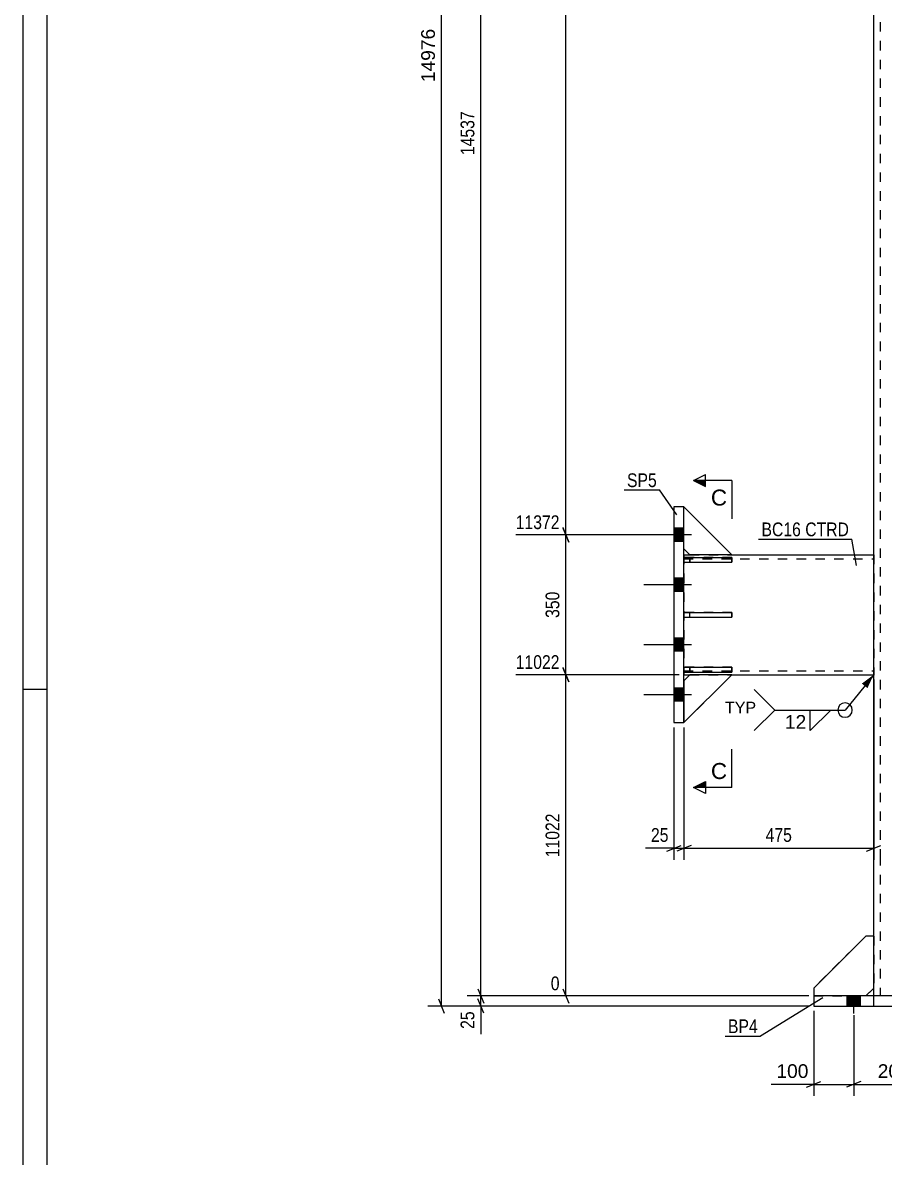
# Model space of a CAD drawing. Header units: millimetres. Extents: x 0 to 1189, y 0 to 841.
# Drawn here: x 0 to 179.7, y 349.4 to 586.1 of the extents above; entities that cross this region are included whole.
import ezdxf

# ---------------------------------------------------------------- set-up
doc = ezdxf.new("R2010")
doc.units = ezdxf.units.MM
doc.linetypes.add('DXK_LINE_DOT2', pattern=[3.9198, 1.9599, -1.9599])
doc.styles.add('Arial', font='ARIAL.TTF', dxfattribs={"height": 0.2})
doc.styles.add('Arial Narrow', font='ARIALN.TTF', dxfattribs={"height": 0.2})

# ---------------------------------------------------------------- blocks, each defined once
blk = doc.blocks.new('Unknown-284935191-1134')
at = {"color": 5, "linetype": 'Continuous'}
for p, q in [((0, 841), (0, 0)), ((5, 836), (5, 5)), ((5, 447), (0, 447))]:
    blk.add_line(p, q, dxfattribs=at)
blk = doc.blocks.new('Part-284935191-1286 - 1225')
at = {"color": 2, "linetype": 'Continuous'}
for p, q in [((231.62, 383.07), (164.96, 383.07)), ((164.96, 383.07), (164.96, 380.98)), ((177.46, 380.98), (177.46, 383.07)), ((219.12, 380.98), (219.12, 383.07)), ((231.62, 380.98), (231.62, 383.07)), ((164.96, 380.98), (231.62, 380.98))]:
    blk.add_line(p, q, dxfattribs=at)
blk = doc.blocks.new('Part-284935191-1325 - 1225')
at = {"color": 7, "linetype": 'DXK_LINE_DOT2'}
for p, q in [((147.88, 451.62), (137.88, 451.62)), ((137.88, 451.62), (137.88, 450.62)), ((137.88, 450.62), (147.88, 450.62)), ((139.13, 451.62), (139.13, 450.62)), ((147.88, 450.62), (147.88, 451.62))]:
    blk.add_line(p, q, dxfattribs=at)
blk = doc.blocks.new('Part-284935191-1329 - 1225')
at = {"color": 2, "linetype": 'Continuous'}
for p, q in [((137.87, 476.33), (137.87, 485.08)), ((137.87, 485.08), (147.87, 475.08)), ((139.12, 475.08), (137.87, 476.33)), ((147.87, 475.08), (139.12, 475.08))]:
    blk.add_line(p, q, dxfattribs=at)
blk = doc.blocks.new('Part-284935191-1324 - 1225')
at = {"color": 7, "linetype": 'DXK_LINE_DOT2'}
for p, q in [((147.88, 463.08), (137.88, 463.08)), ((137.88, 463.08), (137.88, 462.08)), ((137.88, 462.08), (147.88, 462.08)), ((139.13, 462.08), (139.13, 463.08)), ((147.88, 462.08), (147.88, 463.08))]:
    blk.add_line(p, q, dxfattribs=at)
blk = doc.blocks.new('Part-284935191-1323 - 1225')
at = {"color": 7, "linetype": 'DXK_LINE_DOT2'}
for p, q in [((147.88, 474.54), (137.88, 474.54)), ((137.88, 474.54), (137.88, 473.54)), ((137.88, 473.54), (147.88, 473.54)), ((139.13, 474.54), (139.13, 473.54)), ((147.88, 473.54), (147.88, 474.54))]:
    blk.add_line(p, q, dxfattribs=at)
blk = doc.blocks.new('Part-284935191-1332 - 1225')
at = {"color": 7, "linetype": 'DXK_LINE_DOT2'}
for p, q in [((139.12, 450.08), (137.87, 448.83)), ((137.87, 440.08), (147.87, 450.08)), ((147.87, 450.08), (139.12, 450.08)), ((137.87, 448.83), (137.87, 440.08))]:
    blk.add_line(p, q, dxfattribs=at)
blk = doc.blocks.new('Part-284935191-1331 - 1225')
at = {"color": 2, "linetype": 'Continuous'}
for p, q in [((139.12, 450.08), (137.87, 448.83)), ((137.87, 440.08), (147.87, 450.08)), ((147.87, 450.08), (139.12, 450.08)), ((137.87, 448.83), (137.87, 440.08))]:
    blk.add_line(p, q, dxfattribs=at)
blk = doc.blocks.new('Part-284935191-1326 - 1225')
at = {"color": 2, "linetype": 'Continuous'}
for p, q in [((137.88, 474.54), (147.88, 474.54)), ((137.88, 474.54), (137.88, 473.54)), ((137.88, 473.54), (147.88, 473.54)), ((147.88, 474.54), (147.88, 473.54))]:
    blk.add_line(p, q, dxfattribs=at)
at = {"color": 7, "linetype": 'DXK_LINE_DOT2'}
blk.add_line((139.13, 473.54), (139.13, 474.54), dxfattribs=at)
blk = doc.blocks.new('Part-284935191-1269 - 1225')
at = {"color": 7, "linetype": 'DXK_LINE_DOT2'}
for p, q in [((175.79, 395.57), (164.96, 384.73)), ((177.46, 395.57), (175.79, 395.57)), ((177.46, 384.73), (177.46, 395.57)), ((164.96, 384.73), (164.96, 383.07)), ((175.79, 383.07), (177.46, 384.73)), ((164.96, 383.07), (175.79, 383.07))]:
    blk.add_line(p, q, dxfattribs=at)
blk = doc.blocks.new('Part-284935191-1271 - 1225')
at = {"color": 2, "linetype": 'Continuous'}
for p, q in [((175.79, 395.57), (164.96, 384.73)), ((177.46, 395.57), (175.79, 395.57)), ((164.96, 384.73), (164.96, 383.07)), ((175.79, 383.07), (177.46, 384.73))]:
    blk.add_line(p, q, dxfattribs=at)
at = {"color": 7, "linetype": 'DXK_LINE_DOT2'}
for p, q in [((177.46, 395.57), (177.46, 384.73)), ((164.96, 383.07), (175.79, 383.07))]:
    blk.add_line(p, q, dxfattribs=at)
blk = doc.blocks.new('Part-284935191-1287 - 1225')
at = {"color": 2, "linetype": 'Continuous'}
for p, q in [((177.46, 412.33), (177.46, 742.97)), ((177.46, 383.07), (177.46, 412.23))]:
    blk.add_line(p, q, dxfattribs=at)
at = {"color": 7, "linetype": 'DXK_LINE_DOT2'}
for p, q in [((178.79, 742.97), (178.79, 412.33)), ((178.79, 412.23), (178.79, 383.07)), ((219.12, 383.07), (177.46, 383.07))]:
    blk.add_line(p, q, dxfattribs=at)
blk = doc.blocks.new('Bolt-284935191-1290 - 1225')
at = {"linetype": 'Continuous'}
for points in [[(135.79, 480.62), (135.79, 477.87), (137.87, 477.87), (137.87, 480.62)], [(135.79, 480.62), (135.79, 477.87), (137.87, 477.87), (137.87, 480.62)], [(135.79, 480.62), (135.79, 477.87), (137.87, 477.87), (137.87, 480.62)], [(135.79, 470.21), (135.79, 467.46), (137.87, 467.46), (137.87, 470.21)], [(135.79, 470.21), (135.79, 467.46), (137.87, 467.46), (137.87, 470.21)], [(135.79, 457.71), (135.79, 454.96), (137.87, 454.96), (137.87, 457.71)], [(135.79, 457.71), (135.79, 454.96), (137.87, 454.96), (137.87, 457.71)], [(135.79, 447.29), (135.79, 444.54), (137.87, 444.54), (137.87, 447.29)], [(135.79, 447.29), (135.79, 444.54), (137.87, 444.54), (137.87, 447.29)], [(135.79, 447.29), (135.79, 444.54), (137.87, 444.54), (137.87, 447.29)]]:
    blk.add_hatch(color=1, dxfattribs=at).paths.add_polyline_path(points)
at = {"color": 1, "linetype": 'Continuous'}
for p, q in [((137.87, 480.62), (135.79, 480.62)), ((137.87, 480.62), (135.79, 480.62)), ((137.87, 480.62), (135.79, 480.62)), ((139.46, 479.25), (129.54, 479.25)), ((139.46, 479.25), (129.54, 479.25)), ((139.46, 479.25), (129.54, 479.25)), ((137.87, 477.87), (135.79, 477.87)), ((137.87, 477.87), (135.79, 477.87)), ((137.87, 477.87), (135.79, 477.87)), ((139.46, 468.83), (129.54, 468.83)), ((139.46, 468.83), (129.54, 468.83)), ((137.87, 470.21), (135.79, 470.21)), ((137.87, 470.21), (135.79, 470.21)), ((137.87, 467.46), (135.79, 467.46)), ((137.87, 467.46), (135.79, 467.46)), ((137.87, 457.71), (135.79, 457.71)), ((137.87, 457.71), (135.79, 457.71)), ((139.46, 456.33), (129.54, 456.33)), ((139.46, 456.33), (129.54, 456.33)), ((137.87, 454.96), (135.79, 454.96)), ((137.87, 454.96), (135.79, 454.96)), ((137.87, 447.29), (135.79, 447.29)), ((137.87, 447.29), (135.79, 447.29)), ((137.87, 447.29), (135.79, 447.29)), ((139.46, 445.91), (129.54, 445.91)), ((139.46, 445.91), (129.54, 445.91)), ((139.46, 445.91), (129.54, 445.91)), ((137.87, 444.54), (135.79, 444.54)), ((137.87, 444.54), (135.79, 444.54)), ((137.87, 444.54), (135.79, 444.54))]:
    blk.add_line(p, q, dxfattribs=at)
blk = doc.blocks.new('Bolt-284935191-1294 - 1225')
at = {"linetype": 'Continuous'}
for points in [[(174.67, 383.07), (171.92, 383.07), (171.92, 380.98), (174.67, 380.98)], [(174.67, 383.07), (171.92, 383.07), (171.92, 380.98), (174.67, 380.98)], [(191.33, 383.07), (188.58, 383.07), (188.58, 380.98), (191.33, 380.98)], [(191.33, 383.07), (188.58, 383.07), (188.58, 380.98), (191.33, 380.98)], [(208, 383.07), (205.25, 383.07), (205.25, 380.98), (208, 380.98)], [(208, 383.07), (205.25, 383.07), (205.25, 380.98), (208, 380.98)], [(224.67, 383.07), (221.92, 383.07), (221.92, 380.98), (224.67, 380.98)], [(224.67, 383.07), (221.92, 383.07), (221.92, 380.98), (224.67, 380.98)]]:
    blk.add_hatch(color=1, dxfattribs=at).paths.add_polyline_path(points)
at = {"color": 1, "linetype": 'Continuous'}
for p, q in [((171.92, 380.98), (171.92, 383.07)), ((171.92, 380.98), (171.92, 383.07)), ((173.29, 379.4), (173.29, 383.07)), ((173.29, 379.4), (173.29, 383.07)), ((174.67, 380.98), (174.67, 383.07)), ((174.67, 380.98), (174.67, 383.07)), ((188.58, 380.98), (188.58, 383.07)), ((188.58, 380.98), (188.58, 383.07)), ((189.96, 379.4), (189.96, 383.07)), ((189.96, 379.4), (189.96, 383.07)), ((191.33, 380.98), (191.33, 383.07)), ((191.33, 380.98), (191.33, 383.07)), ((205.25, 380.98), (205.25, 383.07)), ((205.25, 380.98), (205.25, 383.07)), ((206.62, 379.4), (206.62, 383.07)), ((206.62, 379.4), (206.62, 383.07)), ((208, 380.98), (208, 383.07)), ((208, 380.98), (208, 383.07)), ((221.92, 380.98), (221.92, 383.07)), ((221.92, 380.98), (221.92, 383.07)), ((223.29, 379.4), (223.29, 383.07)), ((223.29, 379.4), (223.29, 383.07)), ((224.67, 380.98), (224.67, 383.07)), ((224.67, 380.98), (224.67, 383.07))]:
    blk.add_line(p, q, dxfattribs=at)
blk = doc.blocks.new('Part-284935191-1327 - 1225')
at = {"color": 2, "linetype": 'Continuous'}
for p, q in [((137.88, 463.08), (147.88, 463.08)), ((137.88, 463.08), (137.88, 462.08)), ((137.88, 462.08), (147.88, 462.08)), ((147.88, 463.08), (147.88, 462.08))]:
    blk.add_line(p, q, dxfattribs=at)
at = {"color": 7, "linetype": 'DXK_LINE_DOT2'}
blk.add_line((139.13, 462.08), (139.13, 463.08), dxfattribs=at)
blk = doc.blocks.new('Part-284935191-1328 - 1225')
at = {"color": 2, "linetype": 'Continuous'}
for p, q in [((137.88, 451.62), (147.88, 451.62)), ((137.88, 451.62), (137.88, 450.62)), ((137.88, 450.62), (147.88, 450.62)), ((147.88, 451.62), (147.88, 450.62))]:
    blk.add_line(p, q, dxfattribs=at)
at = {"color": 7, "linetype": 'DXK_LINE_DOT2'}
blk.add_line((139.13, 450.62), (139.13, 451.62), dxfattribs=at)
blk = doc.blocks.new('Part-284935191-1330 - 1225')
at = {"color": 7, "linetype": 'DXK_LINE_DOT2'}
for p, q in [((137.87, 476.33), (137.87, 485.08)), ((137.87, 485.08), (147.87, 475.08)), ((139.12, 475.08), (137.87, 476.33)), ((147.87, 475.08), (139.12, 475.08))]:
    blk.add_line(p, q, dxfattribs=at)
blk = doc.blocks.new('Part-284935191-1372 - 1225')
at = {"color": 2, "linetype": 'Continuous'}
for p, q in [((135.79, 485.08), (135.79, 440.08)), ((137.87, 485.08), (135.79, 485.08)), ((137.87, 440.08), (137.87, 485.08)), ((135.79, 440.08), (137.87, 440.08))]:
    blk.add_line(p, q, dxfattribs=at)
blk = doc.blocks.new('Part-284935191-1418 - 1225')
at = {"color": 2, "linetype": 'Continuous'}
for p, q in [((137.87, 475.08), (139.13, 475.08)), ((147.88, 475.08), (177.46, 475.08)), ((137.87, 450.08), (139.12, 450.08)), ((147.87, 450.08), (177.46, 450.08))]:
    blk.add_line(p, q, dxfattribs=at)
at = {"color": 7, "linetype": 'DXK_LINE_DOT2'}
for p, q in [((137.87, 475.08), (137.87, 450.08)), ((137.87, 474.25), (177.46, 474.25)), ((139.13, 475.08), (147.88, 475.08)), ((177.46, 475.08), (177.46, 450.08)), ((137.87, 450.91), (177.46, 450.92)), ((139.12, 450.08), (147.87, 450.08))]:
    blk.add_line(p, q, dxfattribs=at)
blk = doc.blocks.new('StraightDimension-284935191-1672 - 1225')
at = {"color": 7, "linetype": 'Continuous'}
for p, q in [((87.31, 380.98), (87.31, 777.46)), ((86.71, 382.48), (87.91, 379.48)), ((163.96, 380.98), (84.46, 380.98))]:
    blk.add_line(p, q, dxfattribs=at)
at = {"color": 0}
blk.add_wipeout([(86.56, 585.38), (82.36, 585.38), (82.36, 573.06), (86.56, 573.06)], dxfattribs=at)
at = {"color": 3, "style": 'Arial'}
blk.add_text('14976', height=2.865, rotation=90.0002, dxfattribs=at).set_placement((85.96, 573.66))
blk = doc.blocks.new('StraightDimension-284935191-1837 - 1225')
at = {"color": 7, "linetype": 'Continuous'}
for p, q in [((177.46, 449.08), (177.46, 411.47)), ((137.87, 439.08), (137.87, 411.47)), ((139.37, 414.47), (136.37, 413.27)), ((175.96, 413.27), (178.96, 414.47)), ((137.87, 413.87), (177.46, 413.87))]:
    blk.add_line(p, q, dxfattribs=at)
at = {"color": 0}
blk.add_wipeout([(161.01, 414.62), (161.01, 418.82), (154.32, 418.82), (154.32, 414.62)], dxfattribs=at)
at = {"color": 3, "style": 'Arial Narrow'}
blk.add_text('475', height=2.863, dxfattribs=at).set_placement((154.92, 415.22))
blk = doc.blocks.new('StraightDimension-284935191-1601 - 1225')
at = {"color": 7, "linetype": 'Continuous'}
for p, q in [((164.96, 379.98), (164.96, 362.22)), ((173.29, 379.06), (173.29, 362.22)), ((163.46, 364.02), (166.46, 365.22)), ((164.96, 364.62), (173.29, 364.62)), ((174.79, 365.22), (171.79, 364.02))]:
    blk.add_line(p, q, dxfattribs=at)
at = {"color": 0}
blk.add_wipeout([(164.43, 365.37), (164.43, 369.57), (156.56, 369.57), (156.56, 365.37)], dxfattribs=at)
at = {"color": 7, "linetype": 'Continuous'}
blk.add_line((164.96, 364.62), (156.04, 364.62), dxfattribs=at)
blk.add_line((164.96, 364.62), (156.04, 364.62), dxfattribs=at)
at = {"color": 3, "style": 'Arial'}
blk.add_text('100', height=2.865, dxfattribs=at).set_placement((157.16, 365.97))
blk = doc.blocks.new('StraightDimension-284935191-1614 - 1225')
at = {"color": 7, "linetype": 'Continuous'}
for p, q in [((173.29, 379.06), (173.29, 362.22)), ((189.96, 379.06), (189.96, 362.22)), ((174.79, 365.22), (171.79, 364.02)), ((173.29, 364.62), (189.96, 364.62)), ((188.46, 364.02), (191.46, 365.22))]:
    blk.add_line(p, q, dxfattribs=at)
at = {"color": 0}
blk.add_wipeout([(185.56, 365.37), (185.56, 369.57), (177.69, 369.57), (177.69, 365.37)], dxfattribs=at)
at = {"color": 3, "style": 'Arial'}
blk.add_text('200', height=2.865, dxfattribs=at).set_placement((178.29, 365.97))
blk = doc.blocks.new('StraightDimension-284935191-1749 - 1225')
at = {"color": 7, "linetype": 'Continuous'}
for p, q in [((136.87, 450.08), (102.81, 450.08)), ((113.85, 448.58), (112.65, 451.58)), ((113.25, 383.07), (113.25, 450.08)), ((112.65, 384.57), (113.85, 381.57)), ((163.96, 383.07), (110.12, 383.07))]:
    blk.add_line(p, q, dxfattribs=at)
at = {"color": 0, "linetype": 'Continuous'}
for points in [[(112.55, 450.68), (112.55, 454.88), (102.21, 454.88), (102.21, 450.68)], [(112.55, 383.67), (112.55, 387.87), (109.52, 387.87), (109.52, 383.67)]]:
    blk.add_wipeout(points, dxfattribs=at)
at = {"color": 0}
blk.add_wipeout([(112.5, 421.74), (108.3, 421.74), (108.3, 411.4), (112.5, 411.4)], dxfattribs=at)
at = {"color": 3, "linetype": 'Continuous', "style": 'Arial Narrow'}
for s, height, p in [('11022', 2.863, (102.81, 451.28)), ('0', 2.86, (110.12, 384.27))]:
    blk.add_text(s, height=height, dxfattribs=at).set_placement(p)
at = {"color": 3, "style": 'Arial Narrow'}
blk.add_text('11022', height=2.863, rotation=90.0002, dxfattribs=at).set_placement((111.9, 412))
blk = doc.blocks.new('StraightDimension-284935191-1756 - 1225')
at = {"color": 7, "linetype": 'Continuous'}
for p, q in [((113.85, 477.75), (112.65, 480.75)), ((130.62, 479.25), (102.81, 479.25)), ((113.25, 450.08), (113.25, 479.25)), ((136.87, 450.08), (102.81, 450.08)), ((112.65, 451.58), (113.85, 448.58))]:
    blk.add_line(p, q, dxfattribs=at)
at = {"color": 0, "linetype": 'Continuous'}
blk.add_wipeout([(112.55, 479.85), (112.55, 484.05), (102.21, 484.05), (102.21, 479.85)], dxfattribs=at)
at = {"color": 0}
blk.add_wipeout([(112.5, 468.01), (108.3, 468.01), (108.3, 461.32), (112.5, 461.32)], dxfattribs=at)
at = {"color": 3, "linetype": 'Continuous', "style": 'Arial Narrow'}
blk.add_text('11372', height=2.863, dxfattribs=at).set_placement((102.81, 480.45))
at = {"color": 3, "style": 'Arial Narrow'}
blk.add_text('350', height=2.863, rotation=90.0002, dxfattribs=at).set_placement((111.9, 461.92))
blk = doc.blocks.new('StraightDimension-284935191-1764 - 1225')
at = {"color": 7, "linetype": 'Continuous'}
for p, q in [((113.25, 479.25), (113.25, 715.91)), ((112.65, 480.75), (113.85, 477.75)), ((130.62, 479.25), (102.81, 479.25))]:
    blk.add_line(p, q, dxfattribs=at)
blk = doc.blocks.new('StraightDimension-284935191-1821 - 1225')
at = {"color": 7, "linetype": 'Continuous'}
for p, q in [((135.79, 439.08), (135.79, 411.47)), ((137.87, 439.08), (137.87, 411.47)), ((134.29, 413.27), (137.29, 414.47)), ((139.37, 414.47), (136.37, 413.27)), ((135.79, 413.87), (137.87, 413.87))]:
    blk.add_line(p, q, dxfattribs=at)
at = {"color": 0}
blk.add_wipeout([(135.27, 414.62), (135.27, 418.82), (130.41, 418.82), (130.41, 414.62)], dxfattribs=at)
at = {"color": 7, "linetype": 'Continuous'}
blk.add_line((135.79, 413.87), (129.88, 413.87), dxfattribs=at)
blk.add_line((135.79, 413.87), (129.88, 413.87), dxfattribs=at)
at = {"color": 3, "style": 'Arial Narrow'}
blk.add_text('25', height=2.863, dxfattribs=at).set_placement((131.01, 415.22))
blk = doc.blocks.new('StraightDimension-284935191-1966 - 1225')
at = {"color": 7, "linetype": 'Continuous'}
for p, q in [((94.93, 384.57), (96.13, 381.57)), ((163.96, 383.07), (92.68, 383.07)), ((96.13, 379.48), (94.93, 382.48)), ((95.53, 380.98), (95.53, 383.07)), ((163.96, 380.98), (92.68, 380.98))]:
    blk.add_line(p, q, dxfattribs=at)
at = {"color": 0}
blk.add_wipeout([(94.78, 380.46), (90.58, 380.46), (90.58, 375.6), (94.78, 375.6)], dxfattribs=at)
at = {"color": 7, "linetype": 'Continuous'}
blk.add_line((95.53, 380.98), (95.53, 375.08), dxfattribs=at)
blk.add_line((95.53, 380.98), (95.53, 375.08), dxfattribs=at)
at = {"color": 3, "style": 'Arial Narrow'}
blk.add_text('25', height=2.863, rotation=90.0002, dxfattribs=at).set_placement((94.18, 376.2))
blk = doc.blocks.new('StraightDimension-284935191-1975 - 1225')
at = {"color": 7, "linetype": 'Continuous'}
for p, q in [((95.53, 383.07), (95.53, 742.97)), ((94.93, 384.57), (96.13, 381.57)), ((163.96, 383.07), (92.68, 383.07))]:
    blk.add_line(p, q, dxfattribs=at)
at = {"color": 0}
blk.add_wipeout([(94.78, 568.19), (90.58, 568.19), (90.58, 557.85), (94.78, 557.85)], dxfattribs=at)
at = {"color": 3, "style": 'Arial Narrow'}
blk.add_text('14537', height=2.863, rotation=90.0002, dxfattribs=at).set_placement((94.18, 558.45))
blk = doc.blocks.new('Mark-284935191-1282 - 1225')
at = {"color": 0}
blk.add_wipeout([(153.27, 375.32), (153.27, 378.32), (147.06, 378.32), (147.06, 375.32)], dxfattribs=at)
blk.add_wipeout([(153.27, 375.32), (153.27, 378.32), (147.06, 378.32), (147.06, 375.32)], dxfattribs=at)
at = {"color": 30, "linetype": 'Continuous'}
for p in [(166.82, 382.71), (146.46, 374.72)]:
    blk.add_line(p, (153.87, 374.72), dxfattribs=at)
at = {"color": 3, "style": 'Arial Narrow'}
blk.add_text('BP4', height=2.863, dxfattribs=at).set_placement((147.06, 375.32))
blk = doc.blocks.new('Mark-284935191-1368 - 1225')
at = {"color": 0}
blk.add_wipeout([(132.22, 489.21), (132.22, 492.21), (126.01, 492.21), (126.01, 489.21)], dxfattribs=at)
blk.add_wipeout([(132.22, 489.21), (132.22, 492.21), (126.01, 492.21), (126.01, 489.21)], dxfattribs=at)
at = {"color": 30, "linetype": 'Continuous'}
for p in [(125.41, 488.61), (136.42, 483.39)]:
    blk.add_line(p, (132.82, 488.61), dxfattribs=at)
at = {"color": 3, "style": 'Arial Narrow'}
blk.add_text('SP5', height=2.863, dxfattribs=at).set_placement((126.01, 489.21))
blk = doc.blocks.new('Mark-284935191-1414 - 1225')
at = {"color": 0}
blk.add_wipeout([(162.28, 478.96), (162.28, 481.96), (154.06, 481.96), (154.06, 478.96)], dxfattribs=at)
blk.add_wipeout([(162.28, 478.96), (162.28, 481.96), (154.06, 481.96), (154.06, 478.96)], dxfattribs=at)
blk.add_wipeout([(172.3, 478.96), (172.3, 481.96), (163.18, 481.96), (163.18, 478.96)], dxfattribs=at)
blk.add_wipeout([(172.3, 478.96), (172.3, 481.96), (163.18, 481.96), (163.18, 478.96)], dxfattribs=at)
at = {"color": 30, "linetype": 'Continuous'}
for p in [(153.46, 478.36), (173.88, 472.87)]:
    blk.add_line(p, (172.9, 478.36), dxfattribs=at)
at = {"color": 3, "style": 'Arial Narrow'}
for s, p in [('BC16', (154.06, 478.96)), ('CTRD', (163.18, 478.96))]:
    blk.add_text(s, height=2.863, dxfattribs=at).set_placement(p)
blk = doc.blocks.new('WeldMark-284935191-2078 - 1225')
at = {"linetype": 'Continuous'}
blk.add_hatch(color=30, dxfattribs=at).paths.add_polyline_path([(174.99, 448.22), (177.46, 450.08), (176.15, 447.28)])
at = {"color": 30, "linetype": 'Continuous'}
blk.add_line((177.46, 450.08), (171.48, 442.7), dxfattribs=at)
at = {"color": 3, "linetype": 'Continuous'}
for q in [(152.55, 446.98), (152.55, 438.41)]:
    blk.add_line((156.83, 442.7), q, dxfattribs=at)
for start, end in [(90, 270), (270, 90)]:
    blk.add_arc((171.48, 442.7), 1.5, start, end, dxfattribs=at)
at = {"color": 0}
blk.add_wipeout([(163.58, 438.6), (163.58, 442), (158.73, 442), (158.73, 438.6)], dxfattribs=at)
at = {"color": 30, "linetype": 'Continuous'}
blk.add_line((156.83, 442.7), (171.48, 442.7), dxfattribs=at)
at = {"color": 3, "linetype": 'Continuous'}
for p, q in [((164.24, 442.7), (168.52, 442.7)), ((168.52, 442.7), (164.24, 438.41)), ((164.24, 438.41), (164.24, 442.7))]:
    blk.add_line(p, q, dxfattribs=at)
at = {"color": 3, "style": 'Arial'}
blk.add_text('12', height=2.865, dxfattribs=at).set_placement((158.93, 438.8))
at = {"color": 0, "linetype": 'Continuous'}
blk.add_wipeout([(152.93, 442.05), (152.93, 444.55), (146.45, 444.55), (146.45, 442.05)], dxfattribs=at)
blk.add_wipeout([(152.93, 442.05), (152.93, 444.55), (146.45, 444.55), (146.45, 442.05)], dxfattribs=at)
at = {"color": 3, "linetype": 'Continuous', "style": 'Arial'}
blk.add_text('TYP', height=2.388, dxfattribs=at).set_placement((146.45, 442.05))
blk = doc.blocks.new('SectionMark-284935191-2033 - 1225')
at = {"color": 6, "linetype": 'Continuous'}
for p, q in [((139.88, 490.6), (142.38, 491.85)), ((147.88, 490.6), (139.88, 490.6)), ((147.88, 426.57), (139.88, 426.57)), ((142.38, 425.32), (139.88, 426.57))]:
    blk.add_line(p, q, dxfattribs=at)
at = {"color": 0, "linetype": 'Continuous'}
for points in [[(146.88, 485.35), (146.88, 488.85), (143.51, 488.85), (143.51, 485.35)], [(146.88, 428.32), (146.88, 431.82), (143.51, 431.82), (143.51, 428.32)]]:
    blk.add_wipeout(points, dxfattribs=at)
at = {"linetype": 'Continuous'}
for points in [[(142.38, 490.6), (142.38, 489.35), (139.88, 490.6)], [(142.38, 427.82), (142.38, 426.57), (139.88, 426.57)]]:
    blk.add_hatch(color=6, dxfattribs=at).paths.add_polyline_path(points)
at = {"color": 6, "linetype": 'Continuous'}
for p, q in [((139.88, 490.6), (142.38, 489.35)), ((142.38, 489.35), (142.38, 491.85)), ((147.88, 490.6), (147.88, 482.6)), ((147.88, 426.57), (147.88, 434.57)), ((139.88, 426.57), (142.38, 427.82)), ((142.38, 427.82), (142.38, 425.32))]:
    blk.add_line(p, q, dxfattribs=at)
at = {"color": 3, "linetype": 'Continuous', "style": 'Arial'}
for p in [(143.51, 485.35), (143.51, 428.32)]:
    blk.add_text('C', height=3.34, dxfattribs=at).set_placement(p)

msp = doc.modelspace()

# ---------------------------------------------------------------- block references
for name in ['Unknown-284935191-1134', 'Part-284935191-1287 - 1225', 'Part-284935191-1372 - 1225', 'Part-284935191-1329 - 1225', 'Part-284935191-1330 - 1225', 'Bolt-284935191-1290 - 1225', 'Part-284935191-1418 - 1225', 'Part-284935191-1323 - 1225', 'Part-284935191-1326 - 1225', 'Part-284935191-1324 - 1225', 'Part-284935191-1327 - 1225', 'Part-284935191-1332 - 1225', 'Part-284935191-1331 - 1225', 'Part-284935191-1325 - 1225', 'Part-284935191-1328 - 1225', 'Part-284935191-1269 - 1225', 'Part-284935191-1271 - 1225', 'Part-284935191-1286 - 1225', 'Bolt-284935191-1294 - 1225']:
    msp.add_blockref(name, (0, 0))

# ---------------------------------------------------------------- next in the draw order: block references
msp.add_blockref('StraightDimension-284935191-1672 - 1225', (0, 0))

# ---------------------------------------------------------------- next in the draw order: block references
for name in ['StraightDimension-284935191-1837 - 1225', 'StraightDimension-284935191-1601 - 1225']:
    msp.add_blockref(name, (0, 0))

# ---------------------------------------------------------------- next in the draw order: block references
for name in ['StraightDimension-284935191-1749 - 1225', 'StraightDimension-284935191-1614 - 1225']:
    msp.add_blockref(name, (0, 0))

# ---------------------------------------------------------------- next in the draw order: block references
for name in ['StraightDimension-284935191-1756 - 1225', 'StraightDimension-284935191-1821 - 1225', 'StraightDimension-284935191-1966 - 1225']:
    msp.add_blockref(name, (0, 0))

# ---------------------------------------------------------------- next in the draw order: block references
msp.add_blockref('StraightDimension-284935191-1764 - 1225', (0, 0))

# ---------------------------------------------------------------- next in the draw order: block references
msp.add_blockref('StraightDimension-284935191-1975 - 1225', (0, 0))

# ---------------------------------------------------------------- next in the draw order: block references
for name in ['Mark-284935191-1368 - 1225', 'Mark-284935191-1414 - 1225', 'WeldMark-284935191-2078 - 1225', 'Mark-284935191-1282 - 1225']:
    msp.add_blockref(name, (0, 0))

# ---------------------------------------------------------------- next in the draw order: block references
msp.add_blockref('SectionMark-284935191-2033 - 1225', (0, 0))

doc.saveas('drawing.dxf')
